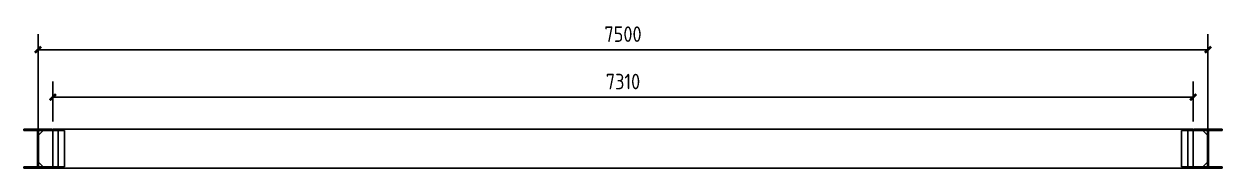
# Model space of a CAD drawing. Extents: x 411778 to 673094, y -11605 to 324395.
# Drawn here: x 426952 to 434632, y 136105 to 137031 of the extents above; entities that cross this region are included whole.
import ezdxf

# ---------------------------------------------------------------- set-up
doc = ezdxf.new("R2010")
doc.units = 0
doc.header["$LTSCALE"] = 1000
doc.header["$MEASUREMENT"] = 0
doc.styles.get("Standard").update_dxf_attribs({"font": 'gbenor.shx', "bigfont": 'gbcbig.shx'})
doc.dimstyles.get("Standard").update_dxf_attribs({"dimscale": 100, "dimtxt": 3.5, "dimasz": 1, "dimexe": 2.5, "dimexo": 3, "dimgap": 1.5, "dimtad": 1, "dimdec": 0, "dimzin": 0, "dimdsep": 46, "dimtxsty": 'Standard', "dimblk": 'ARCHTICK', "dimcen": 0.09, "dimadec": 0, "dimazin": 0, "dimtfac": 1, "dimtdec": 0, "dimtix": 1, "dimtmove": 2, "dimatfit": 3, "dimfxl": 1, "dimtolj": 1, "dimtzin": 0, "dimarcsym": 0})

# ---------------------------------------------------------------- blocks, each defined once
blk = doc.blocks.new('_ArchTick')
at = {"color": 0, "linetype": 'ByBlock', "const_width": 0.4}
blk.add_lwpolyline([(-0.5, -0.5), (0.5, 0.5)], dxfattribs=at)
blk = doc.blocks.new('*D3235')
at = {"color": 3, "lineweight": -2}
for p, q in [((427137.5, 136405), (427137.5, 136660.5)), ((434447.5, 136405), (434447.5, 136660.5)), ((427137.5, 136560.5), (434447.5, 136560.5))]:
    blk.add_line(p, q, dxfattribs=at)
at = {"layer": 'Defpoints', "color": 0}
for p in [(434447.5, 136560.5), (427137.5, 136355), (434447.5, 136355)]:
    blk.add_point(p, dxfattribs=at)
at = {"color": 3, "lineweight": -2, "xscale": 40, "yscale": 40, "zscale": 40, "rotation": 180}
blk.add_blockref('_ArchTick', (427137.5, 136560.5), dxfattribs=at)
at = {"color": 3, "lineweight": -2, "xscale": 40, "yscale": 40, "zscale": 40}
blk.add_blockref('_ArchTick', (434447.5, 136560.5), dxfattribs=at)
at = {"color": 0, "insert": (430792.5, 136660.5), "char_height": 100, "attachment_point": 5}
blk.add_mtext('\\A1;7310', dxfattribs=at)
blk = doc.blocks.new('*D3241')
at = {"color": 3, "lineweight": -2}
for p, q in [((427042.5, 136155), (427042.5, 136965)), ((434542.5, 136155), (434542.5, 136965)), ((427042.5, 136865), (434542.5, 136865))]:
    blk.add_line(p, q, dxfattribs=at)
at = {"layer": 'Defpoints', "color": 0}
for p in [(434542.5, 136865), (427042.5, 136105), (434542.5, 136105)]:
    blk.add_point(p, dxfattribs=at)
at = {"color": 3, "lineweight": -2, "xscale": 40, "yscale": 40, "zscale": 40, "rotation": 180}
blk.add_blockref('_ArchTick', (427042.5, 136865), dxfattribs=at)
at = {"color": 3, "lineweight": -2, "xscale": 40, "yscale": 40, "zscale": 40}
blk.add_blockref('_ArchTick', (434542.5, 136865), dxfattribs=at)
at = {"color": 0, "insert": (430792.5, 136965), "char_height": 100, "attachment_point": 5}
blk.add_mtext('\\A1;7500', dxfattribs=at)

msp = doc.modelspace()

# ---------------------------------------------------------------- linework, layer by layer
at = {"color": 4}
for p, q in [((426952.5, 136355), (427132.5, 136355)), ((426952.5, 136355), (426952.5, 136347)), ((426952.5, 136347), (427132.5, 136347)), ((427039.5, 136347), (427039.5, 136113)), ((427045.5, 136347), (427045.5, 136113)), ((427132.5, 136355), (427132.5, 136347)), ((434632.5, 136355), (434452.5, 136355)), ((434452.5, 136355), (434452.5, 136347)), ((434632.5, 136347), (434452.5, 136347)), ((434539.5, 136347), (434539.5, 136113)), ((434545.5, 136347), (434545.5, 136113)), ((434632.5, 136355), (434632.5, 136347)), ((426952.5, 136113), (427132.5, 136113)), ((426952.5, 136113), (426952.5, 136105)), ((426952.5, 136105), (427132.5, 136105)), ((427132.5, 136113), (427132.5, 136105)), ((434632.5, 136113), (434452.5, 136113)), ((434452.5, 136113), (434452.5, 136105)), ((434632.5, 136105), (434452.5, 136105)), ((434632.5, 136113), (434632.5, 136105))]:
    msp.add_line(p, q, dxfattribs=at)
at = {"color": 1}
for p, q in [((427042.5, 136355), (427042.5, 136105)), ((434542.5, 136355), (434542.5, 136105))]:
    msp.add_line(p, q, dxfattribs=at)
for p, q in [((427045.5, 136347), (427212.5, 136347)), ((427045.5, 136113), (427045.5, 136347)), ((427045.5, 136317), (427075.5, 136347)), ((427212.5, 136347), (427212.5, 136113)), ((434539.5, 136347), (434372.5, 136347)), ((434372.5, 136347), (434372.5, 136113)), ((434539.5, 136317), (434509.5, 136347)), ((434539.5, 136113), (434539.5, 136347)), ((427042.5, 136105), (434542.5, 136105)), ((427045.5, 136143), (427075.5, 136113)), ((427212.5, 136113), (427045.5, 136113)), ((434372.5, 136113), (434539.5, 136113)), ((434539.5, 136143), (434509.5, 136113))]:
    msp.add_line(p, q)
at = {"color": 6}
for p, q in [((427137.5, 136355), (427137.5, 136105)), ((434447.5, 136355), (427137.5, 136355)), ((427172.5, 136355), (427172.5, 136105)), ((434412.5, 136355), (434412.5, 136105)), ((434447.5, 136355), (434447.5, 136105)), ((434542.5, 136355), (434542.5, 136105)), ((434447.5, 136105), (427137.5, 136105))]:
    msp.add_line(p, q, dxfattribs=at)

# ---------------------------------------------------------------- dimensions: what is measured, and where the dimension line sits
dim = msp.add_linear_dim(base=(434542.5, 136865), p1=(427042.5, 136105), p2=(434542.5, 136105), dimstyle='Standard', override={"dimtxt": 1, "dimasz": 0.4, "dimexe": 1, "dimexo": 0.5, "dimgap": 0.5, "dimclrd": 3, "dimclre": 3})
dim.commit()
dim.dimension.update_dxf_attribs({"geometry": '*D3241', "text_midpoint": (430792.5, 136965)})
dim = msp.add_aligned_dim(p1=(427137.5, 136355), p2=(434447.5, 136355), distance=205.5, dimstyle='Standard', override={"dimtxt": 1, "dimasz": 0.4, "dimexe": 1, "dimexo": 0.5, "dimgap": 0.5, "dimclrd": 3, "dimclre": 3})
dim.commit()
dim.dimension.update_dxf_attribs({"geometry": '*D3235', "text_midpoint": (430792.5, 136660.5)})

doc.saveas('drawing.dxf')
